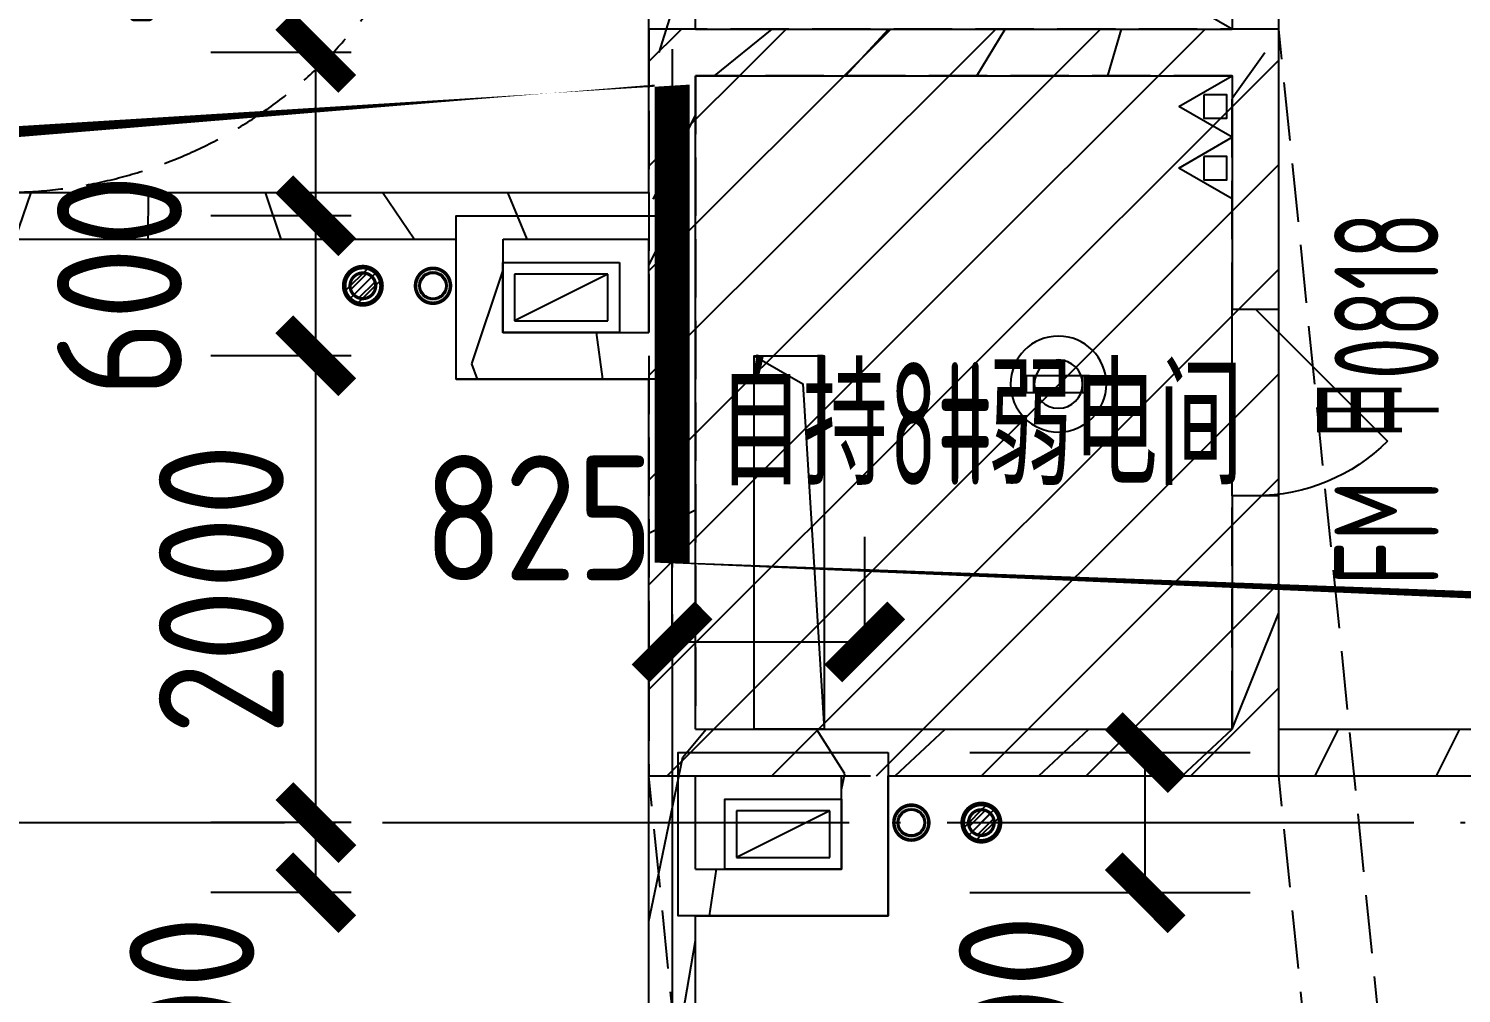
# Model space of a CAD drawing. Header units: inches. Extents: x 0 to 1813292486, y 0 to 3473589894.
# Drawn here: x 600470328 to 600476468, y 3473219786 to 3473223920 of the extents above; entities that cross this region are included whole.
import ezdxf
from ezdxf.enums import TextEntityAlignment as Align

# ---------------------------------------------------------------- set-up
doc = ezdxf.new("R2010")
doc.units = ezdxf.units.IN
doc.header["$LTSCALE"] = 1000
doc.header["$MEASUREMENT"] = 0
for name, pattern in [('AX-MALL-GIRD-200$0$DOTE', [2.4200000000000004, 2, -0.2, 0.02, -0.2]), ('AX-MALL-WALL-P02-QT$0$DASH', [0.35, 0.25, -0.1]), ('AX-MALL-WALL-P02-QT$0$DOTE', [2.4200000000000004, 2, -0.2, 0.02, -0.2]), ('PX-MALL-P02-LG$0$CONTINOUS', [0])]:
    doc.linetypes.add(name, pattern=pattern)
for name, color, linetype in [('A-Anno-Note', 241, 'Continuous'), ('AX-MALL-DIM-P02$0$A-Anno-Dims', 3, 'Continuous'), ('AX-MALL-DIM-P02$0$A-Detl-Thin', 131, 'Continuous'), ('AX-MALL-GIRD-200$0$A-Grid', 222, 'AX-MALL-GIRD-200$0$DOTE'), ('AX-MALL-P02-200$0$A-Anno-Note', 241, 'Continuous'), ('AX-MALL-WALL-P02$0$A-Anno-Note', 241, 'Continuous'), ('AX-MALL-WALL-P02-QT$0$_T_S__T_ELEV_A-STRS', 7, 'Continuous'), ('AX-MALL-WALL-P02-QT$0$A-Anno-Note', 241, 'Continuous'), ('AX-MALL-WALL-P02-QT$0$A-Detl-Patt', 8, 'Continuous'), ('AX-MALL-WALL-P02-QT$0$A-Detl-Thin', 131, 'Continuous'), ('AX-MALL-WALL-P02-QT$0$A-Strs', 151, 'Continuous'), ('AX-MALL-WALL-P02-QT$0$A-Wall', 2, 'Continuous'), ('AX-MALL-WALL-P02-QT$0$A-Wall-Patt', 13, 'Continuous'), ('AX-MALL-WALL-P02-QT$0$A-Wind', 4, 'Continuous'), ('AX-MALL-WORD-P02$0$A-Anno-Note', 241, 'Continuous'), ('AX-MALL-WORD-P02$0$A-Wind-Iden', 11, 'Continuous'), ('AX-MALL-ZTKD-P02$0$A-Anno-Note', 241, 'Continuous'), ('EX-MALL-2F-DBKD$0$TEL_底图', 7, 'Continuous'), ('EX-MALL-2F-DBKD-RD$0$0电井顶板开洞', 7, 'Continuous'), ('MX-MALL-P02-LG$0$M-VT-DUCT-FLG', 40, 'Continuous'), ('MX-MALL-P02-LG$0$M-VT-DUCT-KED', 170, 'Continuous'), ('MX-MALL-P02-LG$0$M-VT-DUCT-SAD', 90, 'Continuous'), ('PX-MALL-P02-LG$0$P-Drain-Fldr', 4, 'Continuous'), ('PX-MALL-P02-LG$0$P-Drain-Fldr-ARCH', 161, 'Continuous'), ('PX-MALL-P02-LG$0$P-Drain-Fldr-W100', 4, 'Continuous'), ('PX-MALL-P02-LG$0$P-Drain-Fldr-W50', 4, 'Continuous'), ('PX-MALL-P02-LG$0$P-Exsh', 31, 'Continuous'), ('PX-MALL-P02-LG$0$P-Pipe-Risr', 7, 'Continuous'), ('PX-MALL-P02-LG$0$P-Pipe-Risr-Arch', 6, 'Continuous'), ('PX-MALL-P02-LG$0$P-Pipe-Risr-W100', 6, 'Continuous'), ('PX-MALL-P02-LG$0$P-Pipe-Risr-W50', 6, 'Continuous'), ('PX-MALL-P02-LG$0$P-Sewr-Pipe', 123, 'PX-MALL-P02-LG$0$CONTINOUS'), ('PX-MALL-P02-LG$0$PX-DSY-一层平面图$0$PX-B-P01$0$P-Gass-Anno', 41, 'Continuous')]:
    doc.layers.add(name, color=color, linetype=linetype)
doc.layers.add('MX-MALL-P02-LG$0$M-AUX-TO-ARCH', color=1, linetype='Continuous', plot=False)
doc.styles.add('AX-MALL-DIM-P02$0$_TCH_DIM_T3', font='gbenor.shx')
doc.styles.add('AX-MALL-WORD-P02$0$_TCH_WINDOW', font='gbenor.shx', dxfattribs={"bigfont": 'gbcbig.shx'})
doc.styles.add('AX-MALL-WORD-P02$0$STANDARD', font='gbenor.shx', dxfattribs={"bigfont": 'gbcbig.shx'})
doc.styles.add('PX-MALL-P02-LG$0$jzfz', font='gbenor.shx', dxfattribs={"bigfont": 'gbcbig.shx'})
doc.dimstyles.new('AX-MALL-DIM-P02$0$_TCH_ARCH&&180', dxfattribs={"dimtxt": 535.5, "dimasz": 270, "dimexe": 450, "dimexo": 450, "dimgap": 137.25, "dimtad": 1, "dimdec": 0, "dimzin": 0, "dimdsep": 46, "dimtxsty": 'AX-MALL-DIM-P02$0$_TCH_DIM_T3', "dimblk": 'AX-MALL-DIM-P02$0$_ArchTick', "dimcen": 0.09, "dimclrt": 7, "dimazin": 2, "dimtfac": 1, "dimtdec": 0, "dimtix": 1, "dimtmove": 2, "dimatfit": 3, "dimfxl": 500, "dimtolj": 1, "dimtzin": 0, "dimarcsym": 0})
pattern_1 = [(45, (0, 359.0227), (-353.55353201463, 353.55353201463), [])]

# ---------------------------------------------------------------- blocks, each defined once
blk = doc.blocks.new('AX-MALL-WORD-P02')
at = {"layer": 'AX-MALL-WORD-P02$0$A-Anno-Note', "style": 'AX-MALL-WORD-P02$0$STANDARD'}
for s, p in [('自持', (600286697.1467843, 3473118368.512192)), ('弱电间', (600287781.5770886, 3473117964.530083))]:
    blk.add_text(s, height=506.3829787234042, rotation=339.5681613092015, dxfattribs=at).set_placement(p)
at = {"layer": 'AX-MALL-WORD-P02$0$A-Anno-Note', "style": 'AX-MALL-WORD-P02$0$STANDARD', "width": 0.6}
blk.add_text('8#', height=525, rotation=339.5681613092015, dxfattribs=at).set_placement((600287388.000067, 3473118111.149072))
at = {"layer": 'AX-MALL-WORD-P02$0$A-Wind-Iden', "style": 'AX-MALL-WORD-P02$0$_TCH_WINDOW', "width": 0.7}
for s, height, p in [('0818', 446.25, (600289749.6792186, 3473117713.639398)), ('甲', 506.3829787234042, (600289659.6021259, 3473117471.840749)), ('FM', 446.25, (600289441.5063772, 3473116886.39493))]:
    blk.add_text(s, height=height, rotation=69.56816110328897, dxfattribs=at).set_placement(p)
blk = doc.blocks.new('AX-MALL-GIRD-200')
at = {"layer": 'AX-MALL-GIRD-200$0$A-Grid'}
for p, q in [((600315044.6223986, 3473195022.09782), (600276315.0834494, 3473091058.370738)), ((600221348.6739725, 3473141169.504273), (600579244.6780716, 3473007842.740992))]:
    blk.add_line(p, q, dxfattribs=at)
blk = doc.blocks.new('AX-MALL-WALL-P02-QT$0$tj')
at = {"layer": 'AX-MALL-WALL-P02-QT$0$A-Detl-Patt'}
h = blk.add_hatch(dxfattribs=at)
h.set_pattern_fill('STEEL', color=256, scale=100.0000000000001, angle=50.43183869082386)
h.set_pattern_definition([(75.00000000004839, (-14278.19445574284, 156289.8254051208), (-153.3407249234246, 41.08752340989569), []), (75.00000000004839, (-14317.88195610046, 156358.5661673546), (-153.3407249234246, 41.08752340989569), [])])
edge = h.paths.add_edge_path()
edge.add_line((88101.273016572, 47666.64152574539), (87883.93542659283, 47459.84604215622))
edge.add_line((87883.93542659283, 47459.84604215622), (91571.54751467705, 43584.64122533798))
edge.add_arc((262949.389629302, 558937.705083496), 543101.4133620498, 251.6057364187558, 260.0288666978238)
edge.add_arc((172180.8466627672, -2862.146247219684), 27099.9982179492, 64.7128659603706, 96.9316049602786, ccw=False)
edge.add_arc((262948.9730309481, 558936.3205539446), 543099.9677998082, 261.6155114784545, 271.7251478115656)
edge.add_line((279298.9759148359, 16082.51663446426), (279298.9759315252, 16382.65274763107))
edge.add_arc((262948.9742454757, 558936.3204835369), 542799.9676941936, 261.62020364125146, 271.7261014454634, ccw=False)
edge.add_arc((172180.8456921196, -2862.14609140989), 27400.00151046549, 64.80631838577902, 96.83815911678944)
edge.add_arc((262949.394896181, 558937.7037490648), 542801.4137571028, 251.6136389015772, 260.02417327084333, ccw=False)
edge.add_line((91737.26096642017, 43845.69257831573), (88101.273016572, 47666.64152574539))
blk.add_lwpolyline([(88103.03003954887, 47737.33037519455), (87813.24658572674, 47461.60306501389), (91543.92713344097, 43541.13421487808, 0.03677856867194786), (168908.9495433569, 23989.2463850975, -0.1416543586965341), (183742.0972260237, 21592.70785188675, 0.04416604653312874), (279348.9759123325, 16034.00206041336), (279348.9759345055, 16434.18465709686, -0.04414427716130016), (183859.0483468771, 21979.79425859451, 0.1405450684183163), (168919.8474783897, 24393.46752309799, -0.03670519880877311), (91764.87840116024, 43889.20268630981), (88103.03007543087, 47737.33033752441)], format="xyb", dxfattribs=at)
blk.add_lwpolyline([(88101.273016572, 47666.64152574539), (87883.93542659283, 47459.84604215622), (91571.54751467705, 43584.64122533798, 0.0367693963449814), (168910.2986617088, 24039.77597379684, -0.1415142461245126), (183756.7420067787, 21641.08926153183, 0.04414024362697595), (279298.9759148359, 16082.51663446426), (279298.9759315252, 16382.65274763107, -0.04412389944666065), (183844.4648458958, 21931.40288829803, 0.1406825130026793), (168918.4574091434, 24342.94360637665, -0.03671436212623864), (91737.26096642017, 43845.69257831573)], format="xyb", close=True, dxfattribs=at)
blk = doc.blocks.new('MX-MALL-P02-LG$0$YHJJ-P02')
at = {"layer": 'MX-MALL-P02-LG$0$M-AUX-TO-ARCH'}
for points in [[(-120584.7092162371, -53000.00848484039), (-120584.7092167139, -53700.00848484039), (-121484.7092155218, -53700.0084862709), (-121484.7092171907, -53000.00848674774)], [(-120784.7092158794, -53200.00848436356), (-120784.70921731, -53500.00848674774), (-121284.7092163563, -53500.00848579407), (-121284.7092169523, -53200.00848436356)], [(-119634.1237046719, -55299.99999809265), (-119634.12370646, -55999.99999713898), (-120534.1237055063, -55999.99999475479), (-120534.1237066984, -55300.00000095367)], [(-119834.1237051487, -55499.99999904633), (-119834.1237057447, -55799.99999570847), (-120334.1237056255, -55799.99999761581), (-120334.1237063408, -55499.99999761581)]]:
    blk.add_lwpolyline(points, close=True, dxfattribs=at)
at = {"layer": 'MX-MALL-P02-LG$0$M-VT-DUCT-FLG'}
for p, q in [((-120834.7092168626, -53250.00848716553), (-121234.7092168036, -53450.00848728362)), ((-119884.1237061072, -55549.99999665255), (-120284.1237060976, -55749.99999667173))]:
    blk.add_line(p, q, dxfattribs=at)
at = {"layer": 'MX-MALL-P02-LG$0$M-VT-DUCT-KED'}
for p, q in [((-120834.7092168626, -53250.00848716553), (-121234.7092168626, -53250.00848728362)), ((-121234.7092168626, -53250.00848728362), (-121234.7092168036, -53450.00848728362)), ((-120834.7092168036, -53450.00848716553), (-120834.7092168626, -53250.00848716553)), ((-121234.7092168036, -53450.00848728362), (-120834.7092168036, -53450.00848716553)), ((-119884.1237061072, -55549.99999665255), (-120284.1237061072, -55549.99999667173)), ((-120284.1237061072, -55549.99999667173), (-120284.1237060976, -55749.99999667173)), ((-119884.1237060976, -55749.99999665255), (-119884.1237061072, -55549.99999665255)), ((-120284.1237060976, -55749.99999667173), (-119884.1237060976, -55749.99999665255))]:
    blk.add_line(p, q, dxfattribs=at)
blk = doc.blocks.new('MX-MALL-P02-LG')
at = {"layer": 'MX-MALL-P02-LG$0$M-VT-DUCT-SAD', "rotation": 339.5681613187875}
blk.add_blockref('MX-MALL-P02-LG$0$YHJJ-P02', (600418393.5374048, 3473127097.242905), dxfattribs=at)
blk = doc.blocks.new('EX-MALL-2F-DBKD-RD')
at = {"layer": 'EX-MALL-2F-DBKD-RD$0$0电井顶板开洞', "color": 1, "linetype": 'ByBlock'}
blk.add_lwpolyline([(600286477.7786072, 3473117333.856806), (600287036.3271431, 3473118833.197841), (600287317.4535877, 3473118728.469992), (600286758.905051, 3473117229.128958)], close=True, dxfattribs=at)
blk.add_lwpolyline([(600287036.3271439, 3473118833.197842), (600287190.8356949, 3473118647.224096), (600286758.905051, 3473117229.128958)], dxfattribs=at)
blk = doc.blocks.new('EX-MALL-2F-DBKD')
at = {"layer": 'EX-MALL-2F-DBKD$0$TEL_底图'}
blk.add_blockref('EX-MALL-2F-DBKD-RD', (0, 0), dxfattribs=at)
blk = doc.blocks.new('AX-MALL-WALL-P02-QT$0$$DorLib2D$00000114')
at = {"color": 0}
blk.add_line((0.4999999999999964, 3.552713678800501e-15), (-0.2071067811864751, 0.7071067811864857), dxfattribs=at)
blk.add_arc((0.5000000000013856, -1.154631945610163e-12), 1.000000000001696, 135, 180, dxfattribs=at)
blk = doc.blocks.new('AX-MALL-WALL-P02-QT')
at = {"layer": 'AX-MALL-WALL-P02-QT$0$A-Detl-Patt', "linetype": 'AX-MALL-WALL-P02-QT$0$DASH'}
h = blk.add_hatch(dxfattribs=at)
h.set_pattern_fill('ANSI31', color=5, scale=199.9999999999999, angle=-3.81666561775622e-14)
h.set_pattern_definition([(24.56816130921802, (600185298.4270635, 3473279938.045598), (-132.0087131905358, 288.7558651210028), [])])
h.paths.add_polyline_path([(600285985.560388, 3473117303.794537), (600288515.6984344, 3473116361.243873), (600289632.7954955, 3473119359.925941), (600287102.6574491, 3473120302.476605)])
at = {"layer": 'AX-MALL-WALL-P02-QT$0$A-Wall-Patt'}
h = blk.add_hatch(dxfattribs=at)
h.set_pattern_fill('普通砖', color=256, scale=200, style=0)
h.set_pattern_definition(pattern_1)
h.paths.add_polyline_path([(600287192.6932522, 3473120162.22208), (600287290.0750784, 3473120232.658039), (600288546.8092728, 3473123606.175369), (600288476.3733135, 3473123703.557195), (600288359.3916433, 3473123675.993935), (600287067.7481661, 3473120208.767791)])
h = blk.add_hatch(dxfattribs=at)
h.set_pattern_fill('普通砖', color=256, scale=200, style=0)
h.set_pattern_definition(pattern_1)
h.paths.add_polyline_path([(600283485.0838348, 3473120760.849369), (600283555.5197941, 3473120663.467543), (600286015.3761792, 3473119747.09886), (600286132.3578494, 3473119774.662119), (600286178.9035602, 3473119899.607206), (600283531.6295456, 3473120885.794456)])
h = blk.add_hatch(dxfattribs=at)
h.set_pattern_fill('普通砖', color=256, scale=200, style=0)
h.set_pattern_definition(pattern_1)
h.paths.add_polyline_path([(600289597.8862138, 3473119266.217126), (600290121.5254837, 3473120671.849337), (600289934.1078556, 3473120741.667906), (600289445.3778692, 3473119429.744507), (600289472.9411277, 3473119312.762837)])
h = blk.add_hatch(dxfattribs=at)
h.set_pattern_fill('普通砖', color=256, scale=200, style=0)
h.set_pattern_definition(pattern_1)
h.paths.add_polyline_path([(600287192.6932522, 3473120162.22208), (600287220.2565122, 3473120045.24041), (600289375.5592997, 3473119242.326879), (600289472.9411274, 3473119312.762837), (600289445.3778692, 3473119429.744507), (600287290.0750784, 3473120232.658039)])
h = blk.add_hatch(dxfattribs=at)
h.set_pattern_fill('普通砖', color=256, scale=200, style=0)
h.set_pattern_definition(pattern_1)
h.paths.add_polyline_path([(600286885.8557268, 3473119529.533232), (600287010.8008133, 3473119482.987522), (600287220.2565122, 3473120045.24041), (600287192.6932522, 3473120162.22208), (600287067.748166, 3473120208.767791), (600286858.2924669, 3473119646.514903)])
h = blk.add_hatch(dxfattribs=at)
h.set_pattern_fill('普通砖', color=256, scale=200, style=0)
h.set_pattern_definition(pattern_1)
h.paths.add_polyline_path([(600286132.3578494, 3473119774.662119), (600286202.7938087, 3473119677.280293), (600286788.4739006, 3473119459.097273), (600286885.855727, 3473119529.533232), (600286858.2924669, 3473119646.514903), (600286178.9035602, 3473119899.607206)])
h = blk.add_hatch(dxfattribs=at)
h.set_pattern_fill('普通砖', color=256, scale=200, style=0)
h.set_pattern_definition(pattern_1)
h.paths.add_polyline_path([(600285805.9204801, 3473119184.845971), (600286063.1566758, 3473119302.445034), (600286202.7938087, 3473119677.280293), (600286132.3578494, 3473119774.662119), (600286015.3761792, 3473119747.09886)])
h = blk.add_hatch(dxfattribs=at)
h.set_pattern_fill('普通砖', color=256, scale=200, style=0)
h.set_pattern_definition(pattern_1)
h.paths.add_polyline_path([(600286676.4000278, 3473118967.280344), (600286801.345114, 3473118920.734633), (600287010.8008133, 3473119482.987522), (600286885.855727, 3473119529.533232), (600286788.4739006, 3473119459.097273), (600286648.8367678, 3473119084.262014)])
h = blk.add_hatch(dxfattribs=at)
h.set_pattern_fill('普通砖', color=256, scale=200, style=0)
h.set_pattern_definition(pattern_1)
h.paths.add_polyline_path([(600286063.1566758, 3473119302.445034), (600285805.9204801, 3473119184.845971), (600286579.0182016, 3473118896.844385), (600286676.4000278, 3473118967.280344), (600286648.8367678, 3473119084.262014)])
h = blk.add_hatch(dxfattribs=at)
h.set_pattern_fill('普通砖', color=256, scale=200, style=0)
h.set_pattern_definition(pattern_1)
h.paths.add_polyline_path([(600289375.5592997, 3473119242.326879), (600289026.4658365, 3473118305.23709), (600289213.8834646, 3473118235.41852), (600289597.8862137, 3473119266.217125), (600289472.9411275, 3473119312.762837)])
h = blk.add_hatch(dxfattribs=at)
h.set_pattern_fill('普通砖', color=256, scale=200, style=0)
h.set_pattern_definition(pattern_1)
h.paths.add_polyline_path([(600286145.4147571, 3473117350.957639), (600286242.7965833, 3473117421.393599), (600286801.3451139, 3473118920.734633), (600286676.4000279, 3473118967.280344), (600286579.0182016, 3473118896.844385), (600286020.4696709, 3473117397.50335)])
h = blk.add_hatch(dxfattribs=at)
h.set_pattern_fill('普通砖', color=256, scale=200, style=0)
h.set_pattern_definition(pattern_1)
h.paths.add_polyline_path([(600288585.5169516, 3473116548.66152), (600288934.6091853, 3473117485.748008), (600288747.1915573, 3473117555.566578), (600288398.0993222, 3473116618.480086), (600288468.5352808, 3473116521.098259)])
h = blk.add_hatch(dxfattribs=at)
h.set_pattern_fill('普通砖', color=256, scale=200, style=0)
h.set_pattern_definition(pattern_1)
h.paths.add_polyline_path([(600285935.9590579, 3473116788.704751), (600286033.3408842, 3473116859.14071), (600286172.978017, 3473117233.975969), (600286145.4147571, 3473117350.957639), (600286020.4696709, 3473117397.50335), (600285811.0139718, 3473116835.250462)])
h = blk.add_hatch(dxfattribs=at)
h.set_pattern_fill('普通砖', color=256, scale=200, style=0)
h.set_pattern_definition(pattern_1)
h.paths.add_polyline_path([(600286145.4147571, 3473117350.957639), (600286172.978017, 3473117233.975969), (600286758.6581087, 3473117015.79295), (600286875.639779, 3473117043.356209), (600286922.18549, 3473117168.301296), (600286242.7965833, 3473117421.393599)])
h = blk.add_hatch(dxfattribs=at)
h.set_pattern_fill('普通砖', color=256, scale=200, style=0)
h.set_pattern_definition(pattern_1)
h.paths.add_polyline_path([(600286875.639779, 3473117043.35621), (600286946.0757382, 3473116945.974383), (600288421.9895688, 3473116396.153174), (600288468.5352808, 3473116521.098259), (600288398.0993222, 3473116618.480086), (600286922.18549, 3473117168.301296)])
h = blk.add_hatch(dxfattribs=at)
h.set_pattern_fill('普通砖', color=256, scale=200, style=0)
h.set_pattern_definition(pattern_1)
h.paths.add_polyline_path([(600286619.0209761, 3473116640.957691), (600286736.6200392, 3473116383.721495), (600286946.0757382, 3473116945.974383), (600286875.639779, 3473117043.356209), (600286758.6581087, 3473117015.79295)])
h = blk.add_hatch(dxfattribs=at)
h.set_pattern_fill('普通砖', color=256, scale=200, style=0)
h.set_pattern_definition(pattern_1)
h.paths.add_polyline_path([(600283929.8790445, 3473112748.856591), (600284423.1179076, 3473112536.734955), (600285963.5223179, 3473116671.723081), (600285935.9590579, 3473116788.704751), (600285811.0139718, 3473116835.250462), (600284252.4602917, 3473112651.543302)])
h = blk.add_hatch(dxfattribs=at)
h.set_pattern_fill('普通砖', color=256, scale=200, style=0)
h.set_pattern_definition(pattern_1)
h.paths.add_polyline_path([(600285935.9590579, 3473116788.704751), (600285963.5223179, 3473116671.723081), (600286736.6200392, 3473116383.721495), (600286619.0209761, 3473116640.957691), (600286033.3408842, 3473116859.14071)])
h = blk.add_hatch(dxfattribs=at)
h.set_pattern_fill('普通砖', color=256, scale=200, style=0)
h.set_pattern_definition(pattern_1)
h.paths.add_polyline_path([(600288468.5352808, 3473116521.098259), (600288421.9895688, 3473116396.153174), (600289921.3306042, 3473115837.604643), (600290038.3122743, 3473115865.167902), (600290084.8579851, 3473115990.112989), (600288585.5169516, 3473116548.66152)])
at = {"layer": 'AX-MALL-WALL-P02-QT$0$_T_S__T_ELEV_A-STRS', "linetype": 'AX-MALL-WALL-P02-QT$0$DOTE', "const_width": 150}
blk.add_lwpolyline([(600234247.8536268, 3473153011.494684), (600262405.5662599, 3473142521.920496), (600259473.1864733, 3473134650.380063), (600277652.6965212, 3473127877.979127), (600276745.0551592, 3473125441.549947), (600276745.055159, 3473125441.549947), (600276046.8694955, 3473123567.373652), (600279607.804453, 3473122240.820894), (600279607.8044529, 3473122240.820893), (600286917.0919989, 3473119517.896807), (600286114.1784856, 3473117362.594068), (600305090.2134603, 3473110293.464231), (600303222.5668081, 3473105280.042639), (600316013.8200127, 3473100514.925489), (600314879.2683095, 3473097469.389009), (600322235.4102613, 3473094729.010282), (600324225.2394023, 3473100070.412719), (600344138.3625215, 3473092652.190045), (600342323.0797966, 3473087779.331682), (600442122.9674294, 3473050600.945104)], dxfattribs=at)
at = {"layer": 'AX-MALL-WALL-P02-QT$0$A-Detl-Patt', "linetype": 'AX-MALL-WALL-P02-QT$0$DASH'}
for p, q in [((600285257.254303, 3473102643.435191), (600289632.7954944, 3473119359.925942)), ((600281610.0191963, 3473100587.303788), (600285985.5603877, 3473117303.794538)), ((600284140.1572423, 3473099644.753124), (600288515.6984338, 3473116361.243875))]:
    blk.add_line(p, q, dxfattribs=at)
at = {"layer": 'AX-MALL-WALL-P02-QT$0$A-Detl-Patt', "color": 5, "linetype": 'AX-MALL-WALL-P02-QT$0$DASH'}
for points in [[(600285985.560388, 3473117303.794537), (600288515.6984344, 3473116361.243873), (600289632.7954955, 3473119359.925941), (600287102.6574491, 3473120302.476605)], [(600286242.7965837, 3473117421.3936), (600288398.0993713, 3473116618.480068), (600289375.5592998, 3473119242.326879), (600287220.2565122, 3473120045.24041)]]:
    blk.add_lwpolyline(points, close=True, dxfattribs=at)
at = {"layer": 'AX-MALL-WALL-P02-QT$0$A-Strs'}
for p, q in [((600286858.2923981, 3473119646.514724), (600288359.3916458, 3473123675.99393)), ((600284271.9291143, 3473120610.010943), (600286858.2923981, 3473119646.514724))]:
    blk.add_line(p, q, dxfattribs=at)
at = {"layer": 'AX-MALL-WALL-P02-QT$0$A-Strs', "linetype": 'AX-MALL-WALL-P02-QT$0$DASH'}
blk.add_lwpolyline([(600284271.9291797, 3473120610.011119, 0.414213564597309), (600286779.9818535, 3473121756.601883), (600286849.8006063, 3473121944.020013, 0.4142134314971253), (600285703.2099676, 3473124452.072055)], format="xyb", dxfattribs=at)
at = {"layer": 'AX-MALL-WALL-P02-QT$0$A-Wall'}
for p, q in [((600287067.7481661, 3473120208.767791), (600288359.3916433, 3473123675.993935)), ((600287290.0750784, 3473120232.658039), (600288546.8092728, 3473123606.175369)), ((600283531.6295456, 3473120885.794456), (600286178.9035602, 3473119899.607206)), ((600289934.1078556, 3473120741.667906), (600289445.3778692, 3473119429.744507)), ((600283555.5197941, 3473120663.467543), (600286015.3761792, 3473119747.09886)), ((600289597.8862138, 3473119266.217126), (600290121.5254837, 3473120671.849337)), ((600287290.0750784, 3473120232.658039), (600289445.3778692, 3473119429.744507)), ((600286858.2924669, 3473119646.514903), (600287067.748166, 3473120208.767791)), ((600287010.8008133, 3473119482.987522), (600287220.2565122, 3473120045.24041)), ((600287220.2565122, 3473120045.24041), (600289375.5592997, 3473119242.326879)), ((600286178.9035602, 3473119899.607206), (600286858.2924669, 3473119646.514903)), ((600285805.9204801, 3473119184.845971), (600286015.3761792, 3473119747.09886)), ((600286063.1566758, 3473119302.445034), (600286202.7938087, 3473119677.280293)), ((600286202.7938087, 3473119677.280293), (600286788.4739006, 3473119459.097273)), ((600286801.345114, 3473118920.734633), (600287010.8008133, 3473119482.987522)), ((600286648.8367678, 3473119084.262014), (600286788.4739006, 3473119459.097273)), ((600286063.1566758, 3473119302.445034), (600286648.8367678, 3473119084.262014)), ((600289375.5592997, 3473119242.326879), (600289026.4658365, 3473118305.23709)), ((600289213.8834646, 3473118235.41852), (600289597.8862137, 3473119266.217125)), ((600285805.9204801, 3473119184.845971), (600286579.0182016, 3473118896.844385)), ((600286242.7965833, 3473117421.393599), (600286801.3451139, 3473118920.734633)), ((600286020.4696709, 3473117397.50335), (600286579.0182016, 3473118896.844385)), ((600289026.4658365, 3473118305.23709), (600289213.8834646, 3473118235.41852)), ((600288747.1915573, 3473117555.566578), (600288398.0993222, 3473116618.480086)), ((600288934.6091853, 3473117485.748008), (600288747.1915573, 3473117555.566578)), ((600288585.5169516, 3473116548.66152), (600288934.6091853, 3473117485.748008)), ((600285811.0139718, 3473116835.250462), (600286020.4696709, 3473117397.50335)), ((600286242.7965833, 3473117421.393599), (600286922.18549, 3473117168.301296)), ((600286033.3408842, 3473116859.14071), (600286172.978017, 3473117233.975969)), ((600286172.978017, 3473117233.975969), (600286758.6581087, 3473117015.79295)), ((600286922.18549, 3473117168.301296), (600288398.0993222, 3473116618.480086)), ((600286619.0209761, 3473116640.957691), (600286758.6581087, 3473117015.79295)), ((600286736.6200392, 3473116383.721495), (600286946.0757382, 3473116945.974383)), ((600286946.0757382, 3473116945.974383), (600288421.9895688, 3473116396.153174)), ((600284252.4602917, 3473112651.543302), (600285811.0139718, 3473116835.250462)), ((600286033.3408842, 3473116859.14071), (600286619.0209761, 3473116640.957691)), ((600284423.1179076, 3473112536.734955), (600285963.5223179, 3473116671.723081)), ((600285963.5223179, 3473116671.723081), (600286736.6200392, 3473116383.721495)), ((600288585.5169516, 3473116548.66152), (600290084.8579851, 3473115990.112989)), ((600288421.9895688, 3473116396.153174), (600289921.3306042, 3473115837.604643))]:
    blk.add_line(p, q, dxfattribs=at)
at = {"layer": 'AX-MALL-WALL-P02-QT$0$A-Wind'}
for p, q in [((600288747.1915573, 3473117555.566578), (600289026.4658366, 3473118305.23709)), ((600288934.6091853, 3473117485.748008), (600289213.8834647, 3473118235.41852))]:
    blk.add_line(p, q, dxfattribs=at)
at = {"layer": 'AX-MALL-WALL-P02-QT$0$A-Anno-Note'}
blk.add_blockref('EX-MALL-2F-DBKD', (0, 0), dxfattribs=at)
at = {"layer": 'AX-MALL-WALL-P02-QT$0$A-Detl-Thin'}
blk.add_blockref('MX-MALL-P02-LG', (0, 0), dxfattribs=at)
at = {"layer": 'AX-MALL-WALL-P02-QT$0$A-Detl-Thin', "rotation": 339.5681613091762}
blk.add_blockref('AX-MALL-WALL-P02-QT$0$tj', (600144118.6961328, 3473128496.287411), dxfattribs=at)
at = {"layer": 'AX-MALL-WALL-P02-QT$0$A-Wind'}
blk.add_blockref('AX-MALL-GIRD-200', (0, 0), dxfattribs=at)
at = {"layer": 'AX-MALL-WALL-P02-QT$0$A-Wind', "xscale": 800, "yscale": -800, "zscale": 200, "rotation": 69.56816024548195}
blk.add_blockref('AX-MALL-WALL-P02-QT$0$$DorLib2D$00000114', (600288980.537511, 3473117895.492549), dxfattribs=at)
blk = doc.blocks.new('AX-MALL-WALL-P02')
at = {"layer": 'AX-MALL-WALL-P02$0$A-Anno-Note'}
blk.add_blockref('AX-MALL-WORD-P02', (0, 0), dxfattribs=at)
blk.add_blockref('AX-MALL-WALL-P02-QT', (0, 0), dxfattribs=at)
blk = doc.blocks.new('PX-MALL-P02-LG$0$PX-DSY-一层平面图$0$PX-B-P01$0$A$C3BA02923')
for p, q in [((-205.0528028229019, 54.52846630102431), (200.4903818683233, 54.52846630105341)), ((-205.0528028229019, 54.52846630102431), (-205.0528028229019, -54.52846630098065)), ((-158.9956803772366, 54.52846630102431), (-158.9956803772366, -54.52846630098065)), ((154.4332594227744, 54.52846630102431), (154.4332594227744, -54.52846630098065)), ((200.4903818683233, 54.52846630105341), (200.4903818685561, -54.52846630105341)), ((-205.0528028229019, -54.52846630098065), (200.4903818685561, -54.52846630105341))]:
    blk.add_line(p, q)
for radius in [308.1916796825826, 155.3229930804212]:
    blk.add_circle((0, 0), radius)
blk = doc.blocks.new('PX-MALL-P02-LG$0$A$C5A9C1854')
at = {"layer": 'PX-MALL-P02-LG$0$P-Drain-Fldr-W50', "ltscale": 0.7}
for p, q in [((16.81565596797736, -52.36634142627008), (-52.36634142621187, 16.81565596791916)), ((38.89087296527578, -38.89087296521757), (-38.89087296527578, 38.89087296521757)), ((52.36634142632829, -16.81565596791916), (-16.81565596786095, 52.36634142627008))]:
    blk.add_line(p, q, dxfattribs=at)
at = {"layer": 'PX-MALL-P02-LG$0$P-Drain-Fldr-W50', "ltscale": 0.7, "const_width": 13.75}
blk.add_lwpolyline([(-54.99999999994179, 0, 1), (55.00000000005821, 0, 1)], format="xyb", close=True, dxfattribs=at)
blk = doc.blocks.new('PX-MALL-P02-LG$0$A$C7D2520B3')
at = {"layer": 'PX-MALL-P02-LG$0$P-Drain-Fldr', "ltscale": 0.7}
for p, q in [((78.54951213949244, -25.22348395187873), (-25.22348395179142, 78.54951213940512)), ((25.22348395196605, -78.54951213940512), (-78.54951213931781, 25.22348395187873)), ((58.33630944791366, -58.33630944788456), (-58.33630944791366, 58.33630944788456))]:
    blk.add_line(p, q, dxfattribs=at)
at = {"layer": 'PX-MALL-P02-LG$0$P-Drain-Fldr', "ltscale": 0.7, "const_width": 20}
blk.add_lwpolyline([(5.820766091346741e-11, -80, 1), (5.820766091346741e-11, 80, 1)], format="xyb", close=True, dxfattribs=at)
blk = doc.blocks.new('PX-MALL-P02-LG$0$A$C2257314B')
at = {"layer": 'PX-MALL-P02-LG$0$P-Drain-Fldr-ARCH', "ltscale": 0.7}
for p, q in [((16.81565596797736, -52.36634142627008), (-52.36634142621187, 16.81565596791916)), ((38.89087296527578, -38.89087296521757), (-38.89087296527578, 38.89087296521757)), ((52.36634142632829, -16.81565596791916), (-16.81565596786095, 52.36634142627008))]:
    blk.add_line(p, q, dxfattribs=at)
for start, end in [(0, 180), (180, 0)]:
    blk.add_arc((5.820766091346741e-11, -1.77635683940025e-15), 55, start, end, dxfattribs=at)
blk = doc.blocks.new('PX-MALL-P02-LG$0$P-Drain-Fldr')
blk.add_blockref('PX-MALL-P02-LG$0$A$C2257314B', (0, 0))
at = {"layer": 'PX-MALL-P02-LG$0$P-Drain-Fldr-W100'}
blk.add_blockref('PX-MALL-P02-LG$0$A$C7D2520B3', (0, 0), dxfattribs=at)
at = {"layer": 'PX-MALL-P02-LG$0$P-Drain-Fldr-W50'}
blk.add_blockref('PX-MALL-P02-LG$0$A$C5A9C1854', (0, 0), dxfattribs=at)
blk = doc.blocks.new('PX-MALL-P02-LG$0$P-Risr')
at = {"layer": 'PX-MALL-P02-LG$0$P-Pipe-Risr-W50'}
h = blk.add_hatch(color=0, dxfattribs=at)
edge = h.paths.add_edge_path()
edge.add_ellipse((0, 0), major_axis=(47.05795628796547, 47.05795628796547), ratio=0.9999999999999695, start_angle=225.0000000000009, end_angle=405.0000000000009, ccw=False)
edge.add_ellipse((0, 0), major_axis=(47.05795628796764, 47.05795628796764), ratio=0.9999999999998785, start_angle=133.9675974886221, end_angle=225.0000000000035, ccw=False)
edge.add_line((-66.53919663240958, 1.199087783927098), (-54.4367953546693, 1.199087783927098))
edge.add_ellipse((0, 0), major_axis=(-38.50196423560672, 38.50196423560672), ratio=0.9999999999999859, start_angle=43.73814098242129, end_angle=134.9999999999996)
edge.add_ellipse((0, 0), major_axis=(38.50196423561096, 38.50196423561096), ratio=0.9999999999998216, start_angle=225.0000000000051, end_angle=405.0000000000051)
edge.add_ellipse((0, 0), major_axis=(38.50196423560679, 38.50196423560679), ratio=0.9999999999999831, start_angle=45.00000000000048, end_angle=133.7381409824204)
edge.add_line((-54.43679535467527, 1.199087783927098), (-66.53919663241555, 1.199087783927098))
edge.add_ellipse((0, 0), major_axis=(-47.05795628796762, 47.05795628796762), ratio=0.9999999999998742, start_angle=-45.00000000000358, end_angle=43.967597488629224, ccw=False)
at = {"layer": 'PX-MALL-P02-LG$0$P-Pipe-Risr-Arch', "ltscale": 0.7}
blk.add_circle((0, 0), 59.29000000000001, dxfattribs=at)
at = {"layer": 'PX-MALL-P02-LG$0$P-Pipe-Risr-W100', "color": 0, "const_width": 15}
blk.add_lwpolyline([(-75, 0, 1), (75, 0, 1)], format="xyb", close=True, dxfattribs=at)
at = {"layer": 'PX-MALL-P02-LG$0$P-Pipe-Risr-W50'}
blk.add_circle((0, 0), 54.45000000000001, dxfattribs=at)
at = {"layer": 'PX-MALL-P02-LG$0$P-Pipe-Risr', "style": 'PX-MALL-P02-LG$0$jzfz', "width": 0.6, "flags": 1}
for tag, p in [('SYS-MARK', (0.3310501334344735, -45.65933377496549)), ('RANGE', (0.3337570973526454, -45.67887874227017))]:
    blk.add_attdef(tag, text='', height=0.015625, dxfattribs=at).set_placement(p, align=Align.MIDDLE)
blk = doc.blocks.new('PX-MALL-P02-LG$0$MHQ')
at = {"layer": 'PX-MALL-P02-LG$0$P-Exsh', "ltscale": 0.7}
h = blk.add_hatch(dxfattribs=at)
h.set_pattern_fill('ANSI31', color=256, scale=25, style=0)
h.set_pattern_definition([(45, (-160019.2306599375, -42228.3236173685), (-28.0633003783411, 28.0633003783411), [])])
h.paths.add_polyline_path([(-75.0000000015425, 185.1731819980414), (75, 185.1731819980414), (75, 35.17318199802685), (-75.0000000015425, 35.17318199802685)])
for points in [[(0, 346.4101615137042), (-200, -1.455191522836685e-11), (200, -1.455191522836685e-11)], [(0, 346.4101615137042), (-200, -1.455191522836685e-11), (200, -1.455191522836685e-11)], [(0, 346.4101615137042), (-200, -1.455191522836685e-11), (200, -1.455191522836685e-11)], [(-75.0000000015425, 185.1731819980414), (75, 185.1731819980414), (75, 35.17318199802685), (-75.0000000015425, 35.17318199802685)]]:
    blk.add_lwpolyline(points, close=True, dxfattribs=at)
blk = doc.blocks.new('PX-MALL-P02-LG$0$A$C301F1425')
at = {"layer": 'PX-MALL-P02-LG$0$P-Exsh', "ltscale": 0.7}
for p in [(-200, 1.455191522836685e-11), (200, 1.455191522836685e-11)]:
    blk.add_blockref('PX-MALL-P02-LG$0$MHQ', p, dxfattribs=at)
blk = doc.blocks.new('PX-MALL-P02-LG')
at = {"xscale": -0.6600000001490114, "yscale": 0.6600000001490114, "zscale": 0.6600000001490114, "rotation": 69.56816190281047}
for p in [(600289537.5383745, 3473119677.135778), (600289283.3987948, 3473118994.935607)]:
    blk.add_blockref('PX-MALL-P02-LG$0$A$C301F1425', p, dxfattribs=at)
at = {"layer": 'PX-MALL-P02-LG$0$P-Drain-Fldr', "xscale": -1, "rotation": 339.5681612971889}
for p in [(600285570.1723399, 3473119699.520647), (600287251.0946344, 3473116618.925537)]:
    blk.add_blockref('PX-MALL-P02-LG$0$P-Drain-Fldr', p, dxfattribs=at)
at = {"layer": 'PX-MALL-P02-LG$0$P-Sewr-Pipe', "ltscale": 0.7, "rotation": 249.5681613599653}
for p in [(600285851.8479893, 3473119594.588342), (600286969.967707, 3473116723.653566)]:
    blk.add_blockref('PX-MALL-P02-LG$0$P-Risr', p, dxfattribs=at)
at = {"layer": 'PX-MALL-P02-LG$0$PX-DSY-一层平面图$0$PX-B-P01$0$P-Gass-Anno', "xscale": -0.6666666666666912, "yscale": 0.6666666666666912, "zscale": 0.6666666666666665, "rotation": 159.5681613098035}
blk.add_blockref('PX-MALL-P02-LG$0$PX-DSY-一层平面图$0$PX-B-P01$0$A$C3BA02923', (600288216.52197, 3473118264.168579, -1.308680050493527e-07), dxfattribs=at)
blk = doc.blocks.new('AX-MALL-ZTKD-P02')
at = {"layer": 'AX-MALL-ZTKD-P02$0$A-Anno-Note'}
blk.add_blockref('AX-MALL-GIRD-200', (0, 0), dxfattribs=at)
blk = doc.blocks.new('AX-MALL-DIM-P02$0$_ArchTick')
at = {"color": 0, "linetype": 'ByBlock', "const_width": 0.4}
blk.add_lwpolyline([(-0.5, -0.5), (0.5, 0.5)], dxfattribs=at)
blk = doc.blocks.new('*D579')
at = {"layer": 'AX-MALL-DIM-P02$0$A-Anno-Dims', "color": 0, "lineweight": -2, "transparency": 16777216}
for p, q in [((600284719.9418768, 3473117561.847475), (600284156.5683116, 3473117771.720659)), ((600284473.5301279, 3473117333.50244), (600284578.2579776, 3473117614.628884)), ((600284615.2140269, 3473117280.721031), (600284051.8404619, 3473117490.594215))]:
    blk.add_line(p, q, dxfattribs=at)
at = {"layer": 'AX-MALL-DIM-P02$0$A-Anno-Dims', "color": 0, "lineweight": -2, "transparency": 16777216, "xscale": 270, "yscale": 270, "zscale": 270}
for p, rotation in [((600284578.2579776, 3473117614.628884), 69.56816129087792), ((600284473.5301279, 3473117333.50244), 249.5681612908779)]:
    blk.add_blockref('AX-MALL-DIM-P02$0$_ArchTick', p, dxfattribs=dict(at, rotation=rotation))
at = {"layer": 'AX-MALL-DIM-P02$0$A-Anno-Dims', "color": 7, "transparency": 16777216, "insert": (600283776.272677, 3473116982.903168), "char_height": 535.5, "attachment_point": 5, "rotation": 69.56816129087792, "style": 'AX-MALL-DIM-P02$0$_TCH_DIM_T3'}
blk.add_mtext('\\A1;300', dxfattribs=at)
blk = doc.blocks.new('*D580')
at = {"layer": 'AX-MALL-DIM-P02$0$A-Anno-Dims', "color": 0, "lineweight": -2, "transparency": 16777216}
for p, q in [((600285418.1275402, 3473119436.023767), (600284854.7539749, 3473119645.896952)), ((600284578.2579775, 3473117614.628885), (600285276.443641, 3473119488.805178)), ((600284719.9418766, 3473117561.847475), (600284156.5683115, 3473117771.720659))]:
    blk.add_line(p, q, dxfattribs=at)
at = {"layer": 'AX-MALL-DIM-P02$0$A-Anno-Dims', "color": 0, "lineweight": -2, "transparency": 16777216, "xscale": 270, "yscale": 270, "zscale": 270}
for p, rotation in [((600285276.443641, 3473119488.805178), 69.56816130489324), ((600284578.2579775, 3473117614.628885), 249.5681613048933)]:
    blk.add_blockref('AX-MALL-DIM-P02$0$_ArchTick', p, dxfattribs=dict(at, rotation=rotation))
at = {"layer": 'AX-MALL-DIM-P02$0$A-Anno-Dims', "color": 7, "transparency": 16777216, "insert": (600284547.8301097, 3473118693.099627), "char_height": 535.5, "attachment_point": 5, "rotation": 69.56816130489324, "style": 'AX-MALL-DIM-P02$0$_TCH_DIM_T3'}
blk.add_mtext('\\A1;2000', dxfattribs=at)
blk = doc.blocks.new('*D581')
at = {"layer": 'AX-MALL-DIM-P02$0$A-Anno-Dims', "color": 0, "lineweight": -2, "transparency": 16777216}
for p, q in [((600285627.5832398, 3473119998.276657), (600285064.2096746, 3473120208.149841)), ((600285276.443641, 3473119488.805178), (600285485.8993406, 3473120051.058067)), ((600285418.1275402, 3473119436.023767), (600284854.7539749, 3473119645.896952))]:
    blk.add_line(p, q, dxfattribs=at)
at = {"layer": 'AX-MALL-DIM-P02$0$A-Anno-Dims', "color": 0, "lineweight": -2, "transparency": 16777216, "xscale": 270, "yscale": 270, "zscale": 270}
for p, rotation in [((600285485.8993406, 3473120051.058067), 69.56816130133456), ((600285276.443641, 3473119488.805178), 249.5681613013345)]:
    blk.add_blockref('AX-MALL-DIM-P02$0$_ArchTick', p, dxfattribs=dict(at, rotation=rotation))
at = {"layer": 'AX-MALL-DIM-P02$0$A-Anno-Dims', "color": 7, "transparency": 16777216, "insert": (600284592.6118156, 3473120063.693241), "char_height": 535.5, "attachment_point": 5, "rotation": 69.56816130133456, "style": 'AX-MALL-DIM-P02$0$_TCH_DIM_T3'}
blk.add_mtext('\\A1;600', dxfattribs=at)
blk = doc.blocks.new('*D582')
at = {"layer": 'AX-MALL-DIM-P02$0$A-Anno-Dims', "color": 0, "lineweight": -2, "transparency": 16777216}
for p, q in [((600285871.9482211, 3473120654.238358), (600285308.5746558, 3473120864.111542)), ((600285485.8993406, 3473120051.058068), (600285730.2643218, 3473120707.019767)), ((600285627.5832397, 3473119998.276658), (600285064.2096746, 3473120208.149842))]:
    blk.add_line(p, q, dxfattribs=at)
at = {"layer": 'AX-MALL-DIM-P02$0$A-Anno-Dims', "color": 0, "lineweight": -2, "transparency": 16777216, "xscale": 270, "yscale": 270, "zscale": 270}
for p, rotation in [((600285730.2643218, 3473120707.019767), 69.56816130229842), ((600285485.8993406, 3473120051.058068), 249.5681613022984)]:
    blk.add_blockref('AX-MALL-DIM-P02$0$_ArchTick', p, dxfattribs=dict(at, rotation=rotation))
at = {"layer": 'AX-MALL-DIM-P02$0$A-Anno-Dims', "color": 7, "transparency": 16777216, "insert": (600285432.3341609, 3473121428.355626), "char_height": 535.5, "attachment_point": 5, "rotation": 69.56816130229842, "style": 'AX-MALL-DIM-P02$0$_TCH_DIM_T3'}
blk.add_mtext('\\A1;700', dxfattribs=at)
blk = doc.blocks.new('*D591')
at = {"layer": 'AX-MALL-DIM-P02$0$A-Anno-Dims', "color": 0, "lineweight": -2, "transparency": 16777216}
for p, q in [((600286271.2702572, 3473117784.283734), (600286436.8641598, 3473118228.796107)), ((600287044.3679807, 3473117496.282146), (600287209.9618835, 3473117940.794519)), ((600286279.7723851, 3473117807.106441), (600287052.8701088, 3473117519.104854))]:
    blk.add_line(p, q, dxfattribs=at)
at = {"layer": 'AX-MALL-DIM-P02$0$A-Anno-Dims', "color": 0, "lineweight": -2, "transparency": 16777216, "xscale": 270, "yscale": 270, "zscale": 270}
for p, rotation in [((600286279.7723851, 3473117807.106441), 159.5681612663078), ((600287052.8701088, 3473117519.104854), 339.5681612663078)]:
    blk.add_blockref('AX-MALL-DIM-P02$0$_ArchTick', p, dxfattribs=dict(at, rotation=rotation))
at = {"layer": 'AX-MALL-DIM-P02$0$A-Anno-Dims', "color": 7, "transparency": 16777216, "insert": (600285929.1731137, 3473118504.363893), "char_height": 535.5, "attachment_point": 5, "rotation": 339.56816126630775, "style": 'AX-MALL-DIM-P02$0$_TCH_DIM_T3'}
blk.add_mtext('\\A1;825', dxfattribs=at)
blk = doc.blocks.new('*D1554')
at = {"layer": 'AX-MALL-DIM-P02$0$A-Anno-Dims', "color": 0, "lineweight": -2, "transparency": 16777216}
for p, q in [((600287308.9658731, 3473116917.500708), (600288435.0317414, 3473116498.008129)), ((600287803.8863758, 3473116092.847014), (600288013.3420755, 3473116655.099904)), ((600287099.5101733, 3473116355.247819), (600288225.5760417, 3473115935.75524))]:
    blk.add_line(p, q, dxfattribs=at)
at = {"layer": 'AX-MALL-DIM-P02$0$A-Anno-Dims', "color": 0, "lineweight": -2, "transparency": 16777216, "xscale": 270, "yscale": 270, "zscale": 270}
for p, rotation in [((600288013.3420755, 3473116655.099904), 69.56816126954295), ((600287803.8863758, 3473116092.847014), 249.5681612695429)]:
    blk.add_blockref('AX-MALL-DIM-P02$0$_ArchTick', p, dxfattribs=dict(at, rotation=rotation))
at = {"layer": 'AX-MALL-DIM-P02$0$A-Anno-Dims', "color": 7, "transparency": 16777216, "insert": (600287106.6289243, 3473115742.247742), "char_height": 535.5, "attachment_point": 5, "rotation": 69.56816126954295, "style": 'AX-MALL-DIM-P02$0$_TCH_DIM_T3'}
blk.add_mtext('\\A1;600', dxfattribs=at)
blk = doc.blocks.new('AX-MALL-DIM-P02')
at = {"layer": 'AX-MALL-DIM-P02$0$A-Detl-Thin'}
blk.add_blockref('AX-MALL-ZTKD-P02', (-2.384185791015625e-06, 9.5367431640625e-07), dxfattribs=at)
at = {"layer": 'AX-MALL-DIM-P02$0$A-Anno-Dims'}
for base, p1, p2, angle, picture, middle in [((600285730.2643218, 3473120707.019767), (600286049.272906, 3473119841.184884), (600286293.637887, 3473120497.146583), 69.56816128867345, '*D582', (600285432.3341609, 3473121428.355626)), ((600285485.8993406, 3473120051.058067), (600285839.8172063, 3473119278.931994), (600286049.272906, 3473119841.184884), 69.56816131723036, '*D581', (600284592.6118156, 3473120063.693241)), ((600287052.8701088, 3473117519.104854), (600286114.1784824, 3473117362.594069), (600286887.2762064, 3473117074.592481), 339.5681612663078, '*D591', (600285929.1731137, 3473118504.363893)), ((600284578.2579776, 3473117614.628884), (600285036.9036931, 3473117123.629256), (600285141.6315428, 3473117404.755701), 69.56816135446113, '*D579', (600283776.272677, 3473116982.903168)), ((600288013.3420755, 3473116655.099904), (600286677.8205072, 3473116512.339593), (600286887.2762069, 3473117074.592482), 69.56816128543876, '*D1554', (600287106.6289243, 3473115742.247742))]:
    dim = blk.add_linear_dim(base=base, p1=p1, p2=p2, angle=angle, dimstyle='AX-MALL-DIM-P02$0$_TCH_ARCH&&180', dxfattribs=at)
    dim.commit()
    dim.dimension.update_dxf_attribs({"geometry": picture, "text_midpoint": middle, "dimtype": 129})
dim = blk.add_aligned_dim(p1=(600285141.6315428, 3473117404.755701), p2=(600285839.8172063, 3473119278.931994), distance=601.1959144447471, dimstyle='AX-MALL-DIM-P02$0$_TCH_ARCH&&180', dxfattribs=at)
dim.commit()
dim.dimension.update_dxf_attribs({"geometry": '*D580', "text_midpoint": (600284547.8301097, 3473118693.099627)})
blk = doc.blocks.new('AX-MALL-P02-200')
at = {"layer": 'AX-MALL-P02-200$0$A-Anno-Note'}
blk.add_blockref('AX-MALL-WALL-P02', (0, 0), dxfattribs=at)
for name in ['AX-MALL-DIM-P02', 'PX-MALL-P02-LG']:
    blk.add_blockref(name, (0, 0), dxfattribs=at)

msp = doc.modelspace()

# ---------------------------------------------------------------- block references
at = {"layer": 'A-Anno-Note', "rotation": 20.43183869077545}
msp.add_blockref('AX-MALL-P02-200', (1250392458.527329, 9048125.682563305), dxfattribs=at)

doc.saveas('drawing.dxf')
